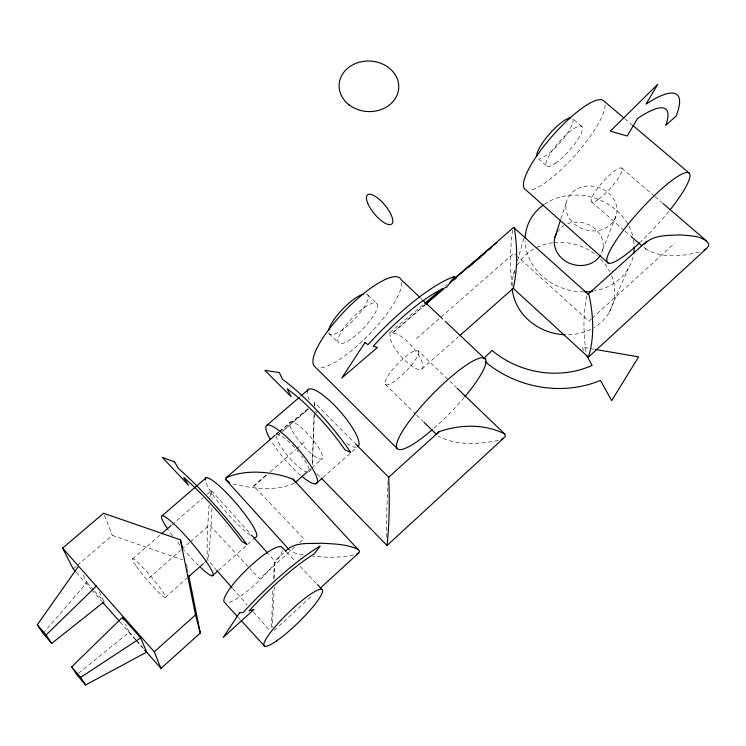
<?xml version="1.0" encoding="UTF-8"?>
<svg xmlns="http://www.w3.org/2000/svg" width="746" height="746" viewBox="0 0 746 746"><rect width="100%" height="100%" fill="white"/><g stroke="black" fill="none" stroke-linecap="round" stroke-linejoin="round"><path stroke-width="0.56" stroke-dasharray="3.73 2.8" d="M271.497 627.283L272.794 589.834M314.56 406.141L314.625 402.793L312.891 404.332M274.584 578.467L274.733 560.936L268.551 554.073M312.313 464.749L314.085 414.645M314.336 413.526L312.397 465.709M211.92 508.474L210.652 534.472L208.684 555.341L207.537 560.004L204.096 563.043M274.286 586.915L272.234 627.302M314.448 406.029L314.625 402.793L354.509 442.882M273.334 578.952L274.733 560.936L284.571 552.096M388.051 481.226L386.82 509.639L386.633 539.862M209.122 504.939L207.248 533.604L207.136 558.791L215.93 569.524M210.008 496.705L211.398 490.532L250.787 534.322M512.679 230.104C510.003 248.278 509.928 266.919 511.905 285.168M586.86 295.92C582.785 314.709 583.381 334.506 586.3 353.427M513.612 274.286L514.88 269.819M517.435 260.886L524.121 237.424M560.889 218.932L566.484 201.681M602.609 250.096L616.383 214.969M609.006 312.723L628.179 268.756M43.109 633.401L86.965 582.467L82.358 573.133M274.211 630.37L312.649 595.149M591.429 318.906L588.855 321.256L517.454 256.4M592.287 318.122L674.654 243.131M294.521 547.266L259.515 578.765L249.985 568.536M299.65 542.65L303.92 538.808L253.78 486.252L266.835 474.82M218.438 570.401L253.164 539.544M322.841 477.627L356.346 447.852M279.918 433.417L278.183 434.946L275.908 434.209L277.214 439.674A24.17 5.334 49.1 0 0 290.884 459.387A24.17 5.334 49.1 0 0 307.007 472.162M280.785 432.652L308.546 408.155M421.891 369.065L458.464 336.754M165.416 597.229L186.901 578.234M308.331 470.931L310.933 468.619M311.809 467.854L322.253 458.622M311.52 469.448L308.667 471.976A24.17 5.334 49.1 0 0 301.626 455.965M416.52 338.498L514.003 253.276L516.586 255.626M148.874 578.103L180.905 550.054M181.772 549.298L189.568 542.473M190.435 541.717L209.477 525.035L249.192 567.678M270.322 471.77L295.575 449.661M296.442 448.896L306.028 440.513M424.94 304.685L392.461 332.986L389.85 332.623L390.335 338.619A23.462 7.395 48.7 0 0 412.324 366.491A23.462 7.395 48.7 0 0 420.669 358.817A23.462 7.395 48.7 0 0 395.781 333.621L392.461 332.986L424.978 304.955M132.406 559.052L160.493 534.686M171.906 524.792L202.623 498.142M207.015 494.337L211.398 490.532L212.023 499.027M275.899 434.582L278.519 432.316M279.386 431.552L289.868 422.469M253.164 486.336L265.884 475.37M73.192 568.89L76.67 565.906M77.537 565.17L112.264 535.386L182.49 559.78M279.918 433.473L278.183 434.946L281.111 436.037A24.17 5.334 49.1 0 1 294.866 447.842M283.387 430.526L308.546 409.125M389.85 332.623L423.728 304.144M445.11 286.156L446.901 284.655M78.591 673.256L129.114 632.216L125.552 624.262M275.908 434.209L278.603 432.102M279.508 431.393L308.312 408.883M294.409 483.231C275.209 491.838 252.12 488.462 232.165 483.762M699.347 252.073C681.452 256.54 659.007 259.03 643.434 247.243M498.356 440.448C478.783 444.28 456.002 445.875 438.042 436M353.567 554.987C340.279 557.989 326.422 557.458 312.938 556.264M303.202 554.931L294.968 553.019L289.607 550.054M594.394 349.249L581.917 347.095L584.183 351.161M624.868 118.745L631.927 124.713M581.768 126.382L572.368 118.325A26.427 6.845 -48.5 0 1 562.67 139.595A26.427 6.845 -48.5 0 1 539.694 158.413M621.81 168.139L654.223 195.984M655.1 196.73L662.112 202.753M591.709 201.97L624.15 230.365M625.027 231.129L630.286 235.736M538.453 158.861L546.855 166.218M420.585 298.046L422.273 299.64M367.899 295.071L377.234 304.014A27.481 7.572 -45.9 0 1 351.385 338.768A27.481 7.572 -45.9 0 1 344.568 327.028A27.481 7.572 -45.9 0 1 377.234 304.014M418.469 351.105A23.518 5.567 -45.8 0 1 395.893 380.329A23.518 5.567 -45.8 0 1 391.1 371.471A23.518 5.567 -45.8 0 1 418.469 351.105L456.216 387.37M385.253 384.302L415.774 414.189M416.604 415L423.196 421.462M329.126 333.686L338.367 342.74M317.106 473.822L320.36 477.151M286.669 552.124L295.332 561.29M300.069 566.289L316.621 583.792M238.058 617.184L240.399 619.74M232.724 588.566L247.224 605.015M253.332 611.944L269.362 630.118M86.965 582.467L93.66 590.058M94.406 590.897L102.584 600.166M129.114 632.216L135.986 640.012M136.751 640.879L143.633 648.675M76.278 572.378L90.909 588.967M91.674 589.844L101.689 601.192M120.171 622.145L135.567 639.611M136.341 640.488L142.495 647.472M643.975 246.973L646.064 249.546M99.339 591.886L103.601 600.856M104.403 515.374L112.264 535.386M186.463 564.302L187.143 567.678M187.367 568.806L188.048 572.191M611.58 275.582A51.838 45.674 17.1 0 1 593.9 327.634M590.841 329.303A51.838 45.674 17.1 0 1 567.352 334.786M512.12 286.128A51.838 45.674 17.1 0 1 514.6 271.208M517.342 265.296A51.838 45.674 17.1 0 1 535.6 248.008M536.616 247.504A51.838 45.674 17.1 0 1 552.963 242.72M554.054 242.599A51.838 45.674 17.1 0 1 597.341 256.074M600.521 259.021A51.838 45.674 17.1 0 1 609.668 271.423M632.99 257.128A55.064 47.828 16.2 0 1 593.769 291.061M583.866 291.9A55.064 47.828 16.2 0 1 525.137 240.893M544.328 204.311A55.064 47.828 16.2 0 1 628.384 225.05M628.915 226.038A55.064 47.828 16.2 0 1 632.599 235.419M633.606 240.007A55.064 47.828 16.2 0 1 634.119 244.604M557.197 232.127A24.683 21.448 16.2 0 1 564.06 225.506M567.65 223.763A24.683 21.448 16.2 0 1 595.662 229.302A24.683 21.448 16.2 0 1 600.978 254.293M605.127 105.055A59.195 14.92 -48.4 0 1 576.313 153.937A59.195 14.92 -48.4 0 1 530.443 190.183M668.78 211.435A60.575 11.255 -47.7 0 1 640.609 241.89M356.271 447.283A37.86 9.605 48.9 0 1 345.501 442.63M316.919 412.939A37.86 9.605 48.9 0 1 315.651 411.102M309.31 399.959A37.86 9.605 48.9 0 1 307.249 392.312M300.517 475.258A38.251 8.402 49.1 0 1 271.283 441.082M282.361 550.399A39.883 8.318 -43.8 0 1 259.021 580.742A39.883 8.318 -43.8 0 1 227.698 602.908M250.637 535.246A38.839 6.593 49.3 0 1 222.271 507.317A38.839 6.593 49.3 0 1 205.215 479.641M198.427 565.412A39.258 5.25 49.4 0 1 184.365 550.399M180.056 545.307A39.258 5.25 49.4 0 1 175.944 540.216M172.475 535.703A39.258 5.25 49.4 0 1 168.549 530.257M366.183 293.943A27.406 7.768 -45.9 0 1 353.697 320.006A27.406 7.768 -45.9 0 1 328.594 332.296M401.796 282.659A61.405 16.934 -45.9 0 1 369.139 334.488A61.405 16.934 -45.9 0 1 318.654 367.927M464.115 397.543A62.897 12.813 -45.8 0 1 433.146 428.987M297.001 450.23A24.17 5.334 49.1 0 1 298.381 451.852M569.869 219.063A25.821 22.184 15.6 0 0 614.117 220.331A25.821 22.184 15.6 0 0 590.217 186.015A25.821 22.184 15.6 0 0 569.869 219.063M555.462 163.29A26.502 6.677 -48.4 0 0 582.505 128.163A26.502 6.677 -48.4 0 0 554.716 147.27A26.502 6.677 -48.4 0 0 555.462 163.29M292.245 430.899A24.32 5.642 49 0 0 320.808 459.2A24.32 5.642 49 0 0 305.263 431.309A24.32 5.642 49 0 0 292.245 430.899M136.453 566.438A25.289 2.592 49.5 0 0 164.549 597.257A25.289 2.592 49.5 0 0 145.768 570.587A25.289 2.592 49.5 0 0 136.453 566.438M598.749 199.126A22.65 4.933 -48 0 0 622.295 169.51A22.65 4.933 -48 0 0 599.057 186.416A22.65 4.933 -48 0 0 598.749 199.126"/><path stroke-width="1.12" d="M288.982 549.448L225.851 479.781L226.113 477.766L275.022 435.347M554.94 237.247L560.535 220.005M320.342 588.109L358.779 552.898L359.563 551.126L293.094 479.174C272.999 471.556 245.994 468.796 226.113 477.766M321.181 477.99L387.043 545.513C389.412 522.993 389.701 499.904 388.694 477.235L355.32 443.702M104.076 601.854L51.707 643.416L43.109 633.401L37.3 624.766L78.106 566.82M437.389 433.836L439.049 431.729C459.545 424.325 485.422 423.765 504.883 434.107L505.294 436.289L503.401 438.368L387.043 545.513M513.435 288.525L588.389 357.194C594.655 337.733 593.424 314.924 588.986 294.959L513.602 227.427L449.521 283.266M644.059 244.268C653.3 234.477 668.836 235.447 681.284 234.906C690.516 236.034 702.629 235.475 708.7 243.746L708.392 246.46L705.893 249.08L588.389 357.194M71.672 666.924L122.428 617.306L140.649 637.923L146.682 652.144L85.576 684.968L76.782 674.72L71.672 666.924L80.643 677.387L85.576 684.968M51.707 643.416L46.075 634.986L96.495 585.899M483.408 358.723L492.09 350.461A87.814 77.668 16.6 0 0 592.1 365.4L586.449 355.236M587.913 294.381L646.344 241.62M388.694 477.235L439.049 431.729M144.808 650.092L160.977 668.425L200.282 633.056L188.729 575.567M285.392 551.359C294.549 541.279 309.87 544.039 322.058 543.219C334.115 543.965 346.797 544.114 357.931 549.289M160.977 668.425L154.273 651.79L195.499 614.909L180.42 539.815L103.573 513.267L62.608 548.105L73.192 568.89L75.505 571.511M212.358 575.809L217.571 571.175M254.032 538.771L255.775 537.223A38.839 6.593 49.3 0 0 234.589 501.554A38.839 6.593 49.3 0 0 205.215 479.641M315.968 483.734L321.983 478.391M460.207 335.215L513.332 288.292C517.715 268.728 517.454 247.532 514.348 227.726M188.626 576.714L203.238 563.799M295.276 482.466L307.455 471.696M425.826 303.92L443.376 288.627M161.369 533.931L171.03 525.557M162.022 515.85L205.98 477.906M266.937 425.285L299.118 397.506M300.852 396.005L308.685 389.244M425.854 304.2L443.432 289.047M453.978 279.946L456.617 277.68M468.917 267.068L481.217 256.465M482.979 254.945L485.609 252.67M489.124 249.64L490.887 248.129M424.614 303.389L441.548 289.15M450.463 281.652L492.351 246.422M494.141 244.93L496.808 242.683M80.643 677.387L140.649 637.923M704.093 250.022L705.893 249.08M356.7 553.952L358.779 552.898M501.368 439.282L503.401 438.368M595.522 349.445L638.604 356.868L611.701 400.63L600.446 380.404A103.498 91.506 16.8 0 1 485.226 361.735M229.619 482.597L225.851 479.781M623.982 117.999L603.682 100.85A59.195 14.92 -48.4 0 0 552.161 136.192A59.195 14.92 -48.4 0 0 525.725 189.81L608.195 263.021M632.813 125.459L689.295 173.184M662.989 203.509L706.788 241.126M631.163 236.501L641.681 245.704M419.737 297.244L401.096 279.629A61.405 16.934 -45.9 0 0 347.804 307.884A61.405 16.934 -45.9 0 0 314.318 366.109L397.208 448.523M423.122 300.442L442.611 318.859M445.148 321.256L485.814 359.684M457.056 388.172L504.883 434.107M424.026 422.273L436.391 434.386M285.877 551.294L281.932 547.126A39.883 8.318 -43.8 0 0 246.497 569.72A39.883 8.318 -43.8 0 0 224.816 602.721L237.284 616.336M317.404 584.631L322.132 589.629M241.182 620.588L264.55 646.12M251.561 535.18L267.777 553.215M293.094 479.174L294.931 481.235M62.608 548.105L154.273 651.79M216.694 570.392L231.959 587.699M145.153 650.409L146.682 652.144M102.454 602.069L119.397 621.278M37.3 624.766L46.075 634.986M122.428 617.306L123.323 619.292M195.499 614.909L200.282 633.056M180.42 539.815L182.966 549.811M565.104 334.749A51.838 45.674 17.1 0 1 512.222 288.31M592.688 291.238A55.064 47.828 16.2 0 1 584.976 291.891M525.137 238.608A55.064 47.828 16.2 0 1 543.433 204.936M634.193 246.898A55.064 47.828 16.2 0 1 633.662 253.78M600.418 255.272A24.683 21.448 16.2 0 1 567.874 262.48A24.683 21.448 16.2 0 1 556.619 233.097M639.807 242.636A60.575 11.255 -47.7 0 1 611.45 247.914A60.575 11.255 -47.7 0 1 676.79 177.026A60.575 11.255 -47.7 0 1 670.178 209.691M536.691 156.483A26.427 6.845 -48.5 0 1 549.326 134.131A26.427 6.845 -48.5 0 1 570.392 117.877M307.315 391.473A37.86 9.605 48.9 0 1 337.901 408.957A37.86 9.605 48.9 0 1 357.949 446.677M270.164 439.189A38.251 8.402 49.1 0 1 278.305 430.022A38.251 8.402 49.1 0 1 314.402 472.004A38.251 8.402 49.1 0 1 302.811 477.16M167.906 529.324A39.258 5.25 49.4 0 1 171.477 521.752A39.258 5.25 49.4 0 1 208.666 565.17A39.258 5.25 49.4 0 1 200.618 567.501M328.632 330.637A27.406 7.768 -45.9 0 1 342.144 309.618A27.406 7.768 -45.9 0 1 363.227 294.194M432.288 429.724A62.897 12.813 -45.8 0 1 401.357 433.118A62.897 12.813 -45.8 0 1 471.621 361.782A62.897 12.813 -45.8 0 1 464.861 396.658M637.504 118.558L627.209 135.996L610.321 131.147L657.748 84.27L646.055 104.067A119.127 26.436 -48 0 1 676.146 116.04L665.824 125.235A100.85 22.315 -48 0 0 637.504 118.558M364.953 342.619L341.771 378.035L377.448 347.44L373.214 346.293A89.147 21.839 -45.9 0 1 446.845 287.098L454.79 276.44A105.158 25.793 -45.9 0 0 368.02 344.671L364.953 342.619M239.541 612.895L223.222 637.448L253.994 609.37L249.192 610.769A75.961 14.155 -44 0 1 314.094 554.017L320.043 546.175A89.604 16.71 -44 0 0 243.28 612.391L239.541 612.895M279.386 372.58L264.877 370.37L291.164 396.685L287.219 388.918A72.614 17.186 49 0 1 344.969 449.857L350.639 452.328A85.52 20.245 49 0 0 282.389 379.266L279.386 372.58M174.611 461.923L162.348 457.429L188.449 485.152L183.861 477.645A74.441 11.507 49.3 0 1 241.788 541.344L246.879 544.524A87.683 13.559 49.3 0 0 178.229 468.32L174.611 461.923M349.221 104.962A29.831 25.271 3.2 0 0 398.168 91.73A29.831 25.271 3.2 0 0 359.395 62.198A29.831 25.271 3.2 0 0 349.221 104.962M276.393 641.028A40.368 6.984 -44.1 0 0 322.477 591.802A40.368 6.984 -44.1 0 0 280.738 620.495A40.368 6.984 -44.1 0 0 276.393 641.028M367.685 203.173A18.967 6.845 50.3 0 0 390.494 224.602A18.967 6.845 50.3 0 0 380.619 200.553A18.967 6.845 50.3 0 0 367.685 203.173"/></g></svg>
